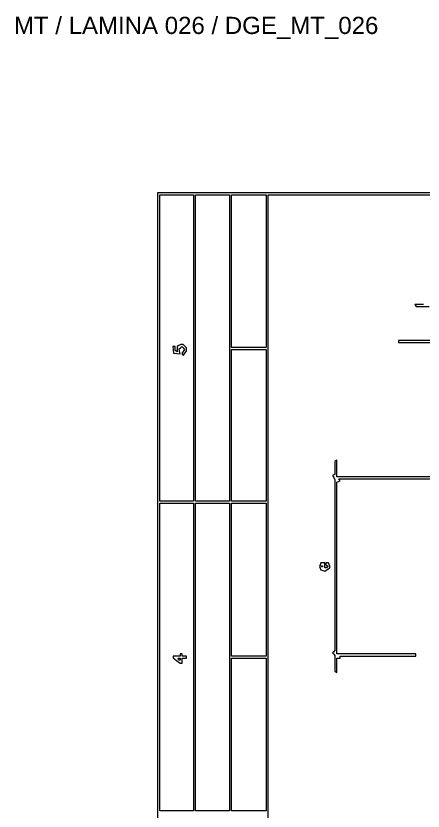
# Paper-space layout 'AN-06-DGE-026' of a CAD drawing. Header units: metres, sheet in millimetres. Extents: x 12 to 193, y 4 to 291.
# Drawn here: x 12.2 to 62, y 194.1 to 291.3 of the extents above; entities that cross this region are included whole.
import ezdxf

# ---------------------------------------------------------------- set-up
doc = ezdxf.new("R2010")
doc.units = ezdxf.units.M
doc.layers.add('DGE_CONTORNOS', color=7, linetype='Continuous', lineweight=0)
doc.layers.add('DGE_DATOS', color=7, linetype='Continuous', lineweight=0)
doc.styles.add('DGE_ARIAL', font='arial.ttf')

# ---------------------------------------------------------------- blocks, each defined once
blk = doc.blocks.new('LP_REF_DGE_MT_026')
at = {"layer": 'DGE_CONTORNOS'}
for points in [[(29.55, 147.493), (29.55, 25.344), (111.148, 25.344), (192.746, 25.344), (192.746, 147.493), (192.746, 269.642), (111.148, 269.642), (29.55, 269.642)], [(33.931, 250.681), (33.931, 231.971), (31.866, 231.971), (29.801, 231.971), (29.801, 250.681), (29.801, 269.392), (31.866, 269.392), (33.931, 269.392)], [(38.311, 250.681), (38.311, 231.971), (36.246, 231.971), (34.181, 231.971), (34.181, 250.681), (34.181, 269.392), (36.246, 269.392), (38.311, 269.392)], [(42.816, 260.068), (42.816, 250.744), (40.689, 250.744), (38.561, 250.744), (38.561, 260.068), (38.561, 269.392), (40.689, 269.392), (42.816, 269.392)], [(192.495, 201.684), (192.495, 133.976), (186.363, 133.976), (180.231, 133.976), (180.231, 131.348), (180.231, 128.72), (111.649, 128.72), (43.066, 128.72), (43.066, 199.056), (43.066, 269.392), (117.781, 269.392), (192.495, 269.392)], [(32.147, 250.984), (31.928, 250.857), (31.928, 250.543), (31.928, 250.229), (31.803, 250.306), (31.678, 250.383), (31.678, 250.626), (31.678, 250.869), (31.545, 250.869), (31.412, 250.869), (31.451, 250.462), (31.49, 250.056), (31.901, 250.016), (32.313, 249.977), (32.237, 250.276), (32.162, 250.575), (32.342, 250.724), (32.521, 250.872), (32.67, 250.693), (32.819, 250.513), (32.66, 250.259), (32.501, 250.004), (32.6, 249.905), (32.7, 249.806), (32.877, 250.048), (33.054, 250.291), (33.054, 250.509), (33.054, 250.726), (32.858, 250.923), (32.661, 251.119), (32.514, 251.116), (32.366, 251.112)], [(42.816, 241.232), (42.816, 231.971), (40.689, 231.971), (38.561, 231.971), (38.561, 241.232), (38.561, 250.494), (40.689, 250.494), (42.816, 250.494)], [(33.931, 212.948), (33.931, 194.175), (31.866, 194.175), (29.801, 194.175), (29.801, 212.948), (29.801, 231.721), (31.866, 231.721), (33.931, 231.721)], [(38.311, 212.948), (38.311, 194.175), (36.246, 194.175), (34.181, 194.175), (34.181, 212.948), (34.181, 231.721), (36.246, 231.721), (38.311, 231.721)], [(42.816, 222.397), (42.816, 213.073), (40.689, 213.073), (38.561, 213.073), (38.561, 222.397), (38.561, 231.721), (40.689, 231.721), (42.816, 231.721)], [(49.392, 224.229), (49.318, 223.997), (49.395, 223.796), (49.472, 223.595), (49.717, 223.518), (49.962, 223.44), (50.269, 223.641), (50.575, 223.842), (50.575, 223.954), (50.575, 224.066), (50.5, 224.264), (50.424, 224.462), (50.249, 224.462), (50.075, 224.462), (50.075, 224.344), (50.075, 224.226), (50.202, 224.148), (50.329, 224.069), (50.257, 223.953), (50.185, 223.836), (50.067, 223.836), (49.95, 223.836), (49.95, 224.149), (49.95, 224.462), (49.708, 224.462), (49.466, 224.462)], [(49.699, 224.024), (49.699, 223.961), (49.637, 223.961), (49.574, 223.961), (49.574, 224.024), (49.574, 224.086), (49.637, 224.086), (49.699, 224.086)], [(32.304, 213.198), (32.304, 213.073), (31.866, 213.073), (31.428, 213.073), (31.428, 212.963), (31.428, 212.852), (31.857, 212.525), (32.287, 212.197), (32.42, 212.197), (32.554, 212.197), (32.554, 212.51), (32.554, 212.823), (32.804, 212.823), (33.054, 212.823), (33.054, 212.948), (33.054, 213.073), (32.804, 213.073), (32.554, 213.073), (32.554, 213.198), (32.554, 213.323), (32.429, 213.323), (32.304, 213.323)], [(32.304, 212.697), (32.304, 212.572), (32.248, 212.572), (32.193, 212.572), (32.116, 212.697), (32.039, 212.823), (32.171, 212.823), (32.304, 212.823)], [(42.816, 203.499), (42.816, 194.175), (40.689, 194.175), (38.561, 194.175), (38.561, 203.499), (38.561, 212.823), (40.689, 212.823), (42.816, 212.823)]]:
    blk.add_lwpolyline(points, close=True, dxfattribs=at)
for points in [[(62.004, 256), (60.948, 256), (61.025, 255.875), (61.103, 255.75), (61.909, 255.75), (62.715, 255.75)], [(63.09, 251.62), (61.025, 251.62), (58.961, 251.62), (58.961, 251.495), (58.961, 251.37), (60.896, 251.37), (62.832, 251.37)], [(63.09, 234.975), (57.271, 234.975), (51.452, 234.975), (51.452, 235.983), (51.452, 236.992), (51.326, 236.915), (51.201, 236.837), (51.201, 236.042), (51.201, 235.246), (51.045, 235.189), (50.888, 235.133), (51.045, 234.868), (51.201, 234.603), (51.201, 224.176), (51.201, 213.749), (51.051, 213.599), (50.901, 213.448), (51.051, 213.298), (51.201, 213.148), (51.201, 212.179), (51.201, 211.21), (51.326, 211.133), (51.452, 211.056), (51.452, 211.939), (51.452, 212.823), (51.639, 212.823), (51.827, 212.823), (51.827, 212.948), (51.827, 213.073), (56.458, 213.073), (61.088, 213.073), (61.088, 213.198), (61.088, 213.323), (56.27, 213.323), (51.452, 213.323), (51.452, 223.823), (51.452, 234.322), (51.647, 234.397), (51.843, 234.472), (51.765, 234.598), (51.687, 234.724), (57.389, 234.724), (63.09, 234.724)]]:
    blk.add_lwpolyline(points, dxfattribs=at)
at = {"layer": 'DGE_DATOS', "style": 'DGE_ARIAL'}
blk.add_text('MT / LAMINA 026 / DGE_MT_026', height=2.1, dxfattribs=at).set_placement((12, 289.039))

psp = doc.layouts.new('AN-06-DGE-026')

# ---------------------------------------------------------------- block references
at = {"layer": 'DGE_DATOS'}
psp.add_blockref('LP_REF_DGE_MT_026', (0, 0), dxfattribs=at)

doc.saveas('drawing.dxf')
